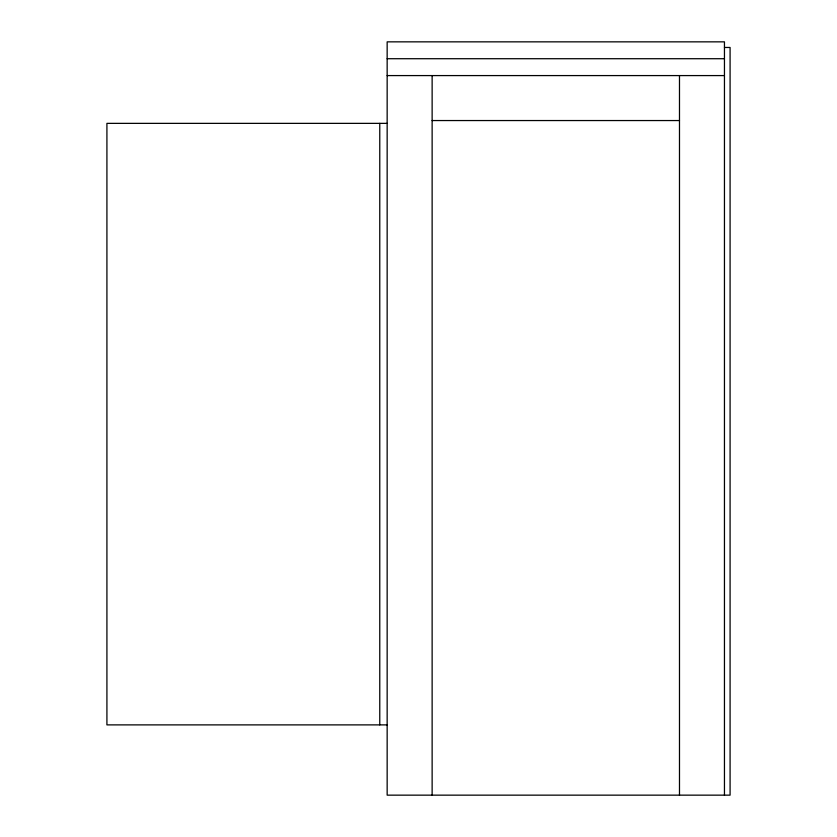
<?xml version="1.0" encoding="UTF-8"?>
<svg xmlns="http://www.w3.org/2000/svg" width="837" height="837" viewBox="0 0 837 837"><rect width="100%" height="100%" fill="white"/><g stroke="black" fill="none" stroke-linecap="round" stroke-linejoin="round"><path stroke-width="1.26" d="M724.455 47.468L730.084 47.468L730.084 795.15L387.154 795.15L387.154 41.85L724.455 41.85L724.455 795.15M387.154 58.716L724.455 58.716M387.154 75.581L724.455 75.581M432.133 120.549L679.487 120.549M387.154 123.363L106.916 123.363L106.916 724.884L387.154 724.884M679.487 75.581L679.487 795.15M432.133 75.581L432.133 795.15M379.768 123.363L379.768 724.884"/></g></svg>
